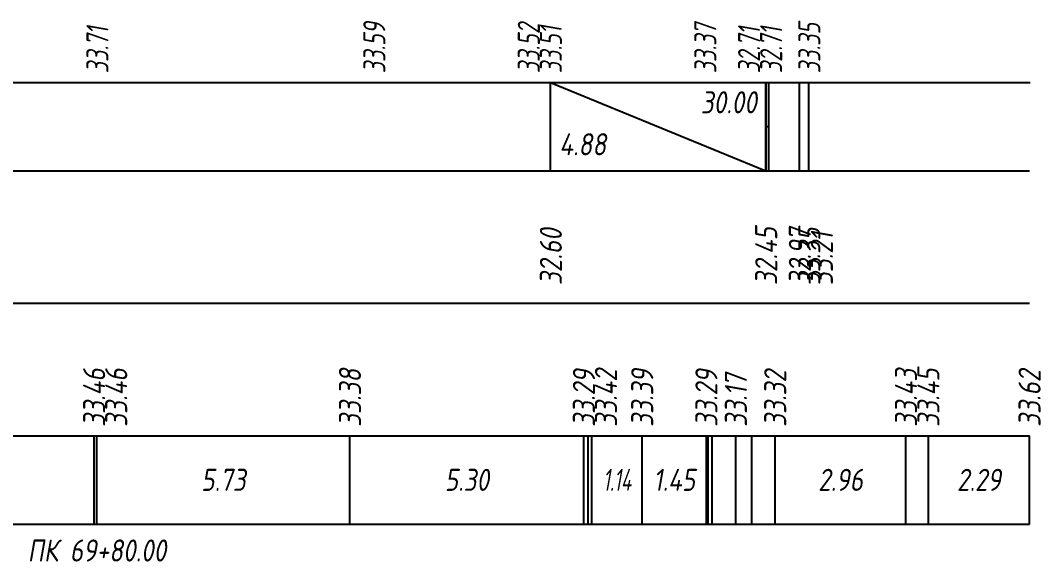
# Model space of a CAD drawing. Extents: x -717 to 1451, y -133302 to 233.
# Drawn here: x -226.5 to -110.9, y -110209.9 to -110148.6 of the extents above; entities that cross this region are included whole.
import ezdxf
from ezdxf.enums import TextEntityAlignment as Align

# ---------------------------------------------------------------- set-up
doc = ezdxf.new("R2010")
doc.units = 0
for name, color, linetype in [('Код_510', 7, 'Continuous'), ('Код_514', 1, 'Continuous'), ('Код_516', 1, 'Continuous'), ('Подписи поперечников', 7, 'Continuous'), ('Таблица', 7, 'Continuous')]:
    doc.layers.add(name, color=color, linetype=linetype)
doc.styles.add('М', font='romand.shx', dxfattribs={"width": 0.8, "oblique": 10, "height": 2.5})

msp = doc.modelspace()

# ---------------------------------------------------------------- linework, layer by layer
at = {"layer": 'Код_510'}
for p, q in [((-218.146, -110205.613), (-218.146, -110195.613)), ((-217.83, -110205.613), (-217.83, -110195.613)), ((-189.165, -110205.613), (-189.165, -110195.613)), ((-162.664, -110205.613), (-162.664, -110195.613)), ((-162.164, -110205.613), (-162.164, -110195.613)), ((-161.758, -110205.613), (-161.758, -110195.613)), ((-156.056, -110205.613), (-156.056, -110195.613)), ((-148.789, -110205.613), (-148.789, -110195.613)), ((-148.591, -110205.613), (-148.591, -110195.613)), ((-148.134, -110205.613), (-148.134, -110195.613)), ((-145.443, -110205.613), (-145.443, -110195.613)), ((-143.641, -110205.613), (-143.641, -110195.613)), ((-140.99, -110205.613), (-140.99, -110195.613)), ((-126.181, -110205.613), (-126.181, -110195.613)), ((-123.636, -110205.613), (-123.636, -110195.613)), ((-112.178, -110205.613), (-112.178, -110195.613))]:
    msp.add_line(p, q, dxfattribs=at)
at = {"layer": 'Код_516'}
for p, q in [((-166.462, -110165.613), (-166.462, -110155.613)), ((-166.462, -110155.613), (-142.069, -110165.613)), ((-142.069, -110165.613), (-142.069, -110155.613)), ((-142.069, -110165.613), (-142.069, -110155.613)), ((-142.006, -110165.613), (-142.006, -110155.613)), ((-141.703, -110165.613), (-141.703, -110155.613)), ((-138.256, -110165.613), (-138.256, -110155.613)), ((-138.256, -110165.613), (-138.256, -110155.613)), ((-137.178, -110165.613), (-137.178, -110155.613)), ((-142.069, -110160.613), (-142.006, -110160.613)), ((-142.006, -110160.613), (-141.703, -110160.613))]:
    msp.add_line(p, q, dxfattribs=at)
at = {"layer": 'Таблица'}
for p, q in [((-343.799, -110155.613), (-112.124, -110155.613)), ((-343.853, -110165.613), (-112.178, -110165.613)), ((-343.853, -110180.613), (-112.178, -110180.613)), ((-343.853, -110195.613), (-112.178, -110195.613)), ((-343.853, -110205.613), (-112.178, -110205.613))]:
    msp.add_line(p, q, dxfattribs=at)

# ---------------------------------------------------------------- texts
at = {"layer": 'Код_510', "style": 'М', "oblique": 10, "width": 0.8}
for s, p in [('33.46', (-218.146, -110194.613)), ('33.46', (-215.646, -110194.613)), ('33.38', (-189.165, -110194.613)), ('33.29', (-162.664, -110194.613)), ('33.42', (-160.164, -110194.613)), ('33.39', (-156.056, -110194.613)), ('33.29', (-148.789, -110194.613)), ('33.32', (-140.99, -110194.613)), ('33.43', (-126.181, -110194.613)), ('33.45', (-123.636, -110194.613)), ('33.62', (-112.178, -110194.613)), ('33.17', (-145.443, -110194.613))]:
    msp.add_text(s, height=2.5, rotation=90, dxfattribs=at).set_placement(p, align=Align.MIDDLE_LEFT)
at = {"layer": 'Код_510', "style": 'М', "oblique": 10}
for s, width, p in [('5.73', 0.8, (-203.498, -110200.613)), ('5.30', 0.8, (-175.915, -110200.613)), ('1.14', 0.6, (-158.907, -110200.613)), ('1.45', 0.8, (-152.423, -110200.613)), ('2.96', 0.8, (-133.586, -110200.613)), ('2.29', 0.8, (-117.907, -110200.613))]:
    msp.add_text(s, height=2.5, dxfattribs=dict(at, width=width)).set_placement(p, align=Align.MIDDLE_CENTER)
at = {"layer": 'Код_514', "style": 'М', "oblique": 10, "width": 0.7}
for s, p in [('33.59', (-186.408, -110154.573)), ('33.52', (-168.908, -110154.573)), ('33.37', (-148.908, -110154.573)), ('33.35', (-137.124, -110154.573)), ('33.71', (-217.776, -110154.573)), ('33.51', (-166.408, -110154.573)), ('32.71', (-143.952, -110154.573)), ('32.71', (-141.452, -110154.573))]:
    msp.add_text(s, height=2.5, rotation=90, dxfattribs=at).set_placement(p, align=Align.MIDDLE_LEFT)
at = {"layer": 'Код_516', "style": 'М', "oblique": 10, "width": 0.8}
msp.add_text('30.00', height=2.5, dxfattribs=at).set_placement((-143.069, -110156.613), align=Align.TOP_RIGHT)
msp.add_text('4.88', height=2.5, dxfattribs=at).set_placement((-165.462, -110164.613), align=Align.BOTTOM_LEFT)
for s, p in [('32.60', (-166.408, -110178.562)), ('32.45', (-142.015, -110178.562)), ('32.97', (-138.202, -110178.562)), ('33.35', (-137.124, -110178.562)), ('33.21', (-135.702, -110178.562))]:
    msp.add_text(s, height=2.5, rotation=90, dxfattribs=at).set_placement(p, align=Align.MIDDLE_LEFT)
at = {"layer": 'Подписи поперечников', "style": 'М', "oblique": 10, "width": 0.8}
msp.add_text('ПК 69+80.00', height=2.5, dxfattribs=at).set_placement((-217.83, -110210.613), align=Align.BOTTOM_CENTER)

doc.saveas('drawing.dxf')
